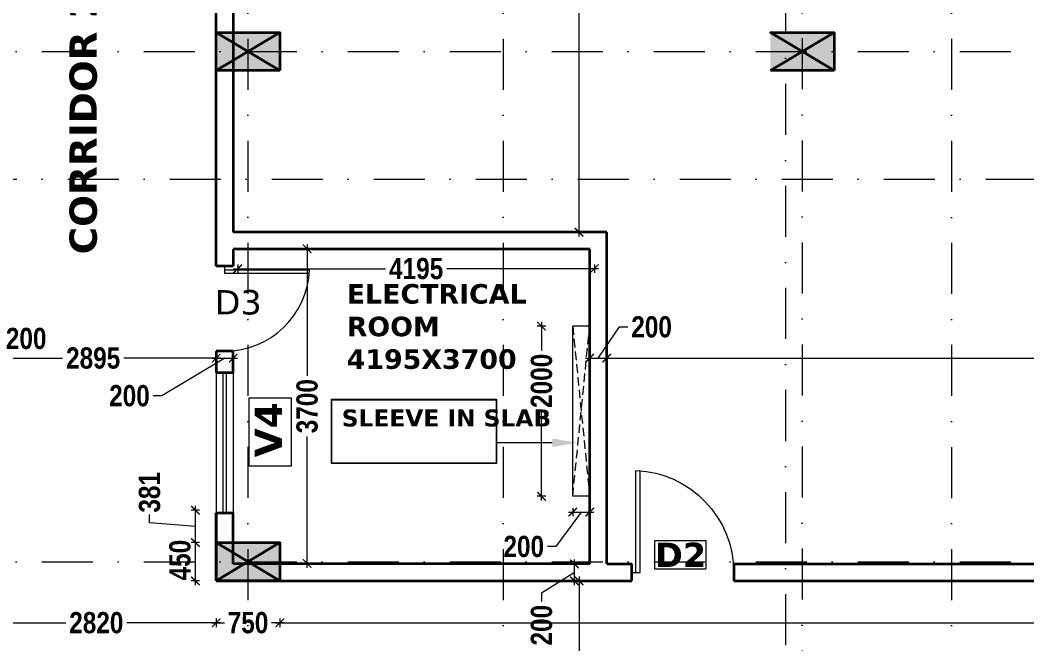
# Model space of a CAD drawing. Header units: millimetres. Extents: x -3092155 to 4513934, y -12317808 to 1850003.
# Drawn here: x -431625 to -419781, y -5524752 to -5517418 of the extents above; entities that cross this region are included whole.
import ezdxf

# ---------------------------------------------------------------- set-up
doc = ezdxf.new("R2010")
doc.units = ezdxf.units.MM
doc.header["$LTSCALE"] = 2
doc.header["$MEASUREMENT"] = 0
doc.header["$PDMODE"] = 34
doc.header["$PDSIZE"] = 500
for name, pattern in [('DASHDOT', [1, 0.5, -0.25, 0, -0.25]), ('DASHED2', [0.375, 0.25, -0.125]), ('HIDDEN', [0.375, 0.25, -0.125])]:
    doc.linetypes.add(name, pattern=pattern)
doc.layers.add('AEROW', color=7, linetype='Continuous', lineweight=15, true_color=0x0d0d0d)
doc.layers.add('DOT', color=7, linetype='DASHED2', lineweight=0, true_color=0x89067c)
for name, color, linetype, lineweight in [('coloumn', 10, 'Continuous', 35), ('D DIM', 250, 'Continuous', 9), ('D2', 10, 'Continuous', 5), ('D3', 10, 'Continuous', 5), ('DOOR', 27, 'Continuous', 5), ('glass', 5, 'Continuous', 15), ('GRID', 251, 'DASHDOT', 5), ('SILL', 74, 'Continuous', 9), ('STAIR', 252, 'Continuous', 9), ('TEXT', 7, 'Continuous', 13), ('VENTI', 162, 'Continuous', 5), ('WAll', 250, 'Continuous', 35)]:
    doc.layers.add(name, color=color, linetype=linetype, lineweight=lineweight)
doc.styles.add('COLOUMNN DIM', font='ARIALNB.TTF', dxfattribs={"height": 550})
doc.styles.add('INNER DIM', font='ARIALNB.TTF', dxfattribs={"height": 250})
doc.styles.add('style2', font='verdana.ttf')
doc.dimstyles.new('external final', dxfattribs={"dimscale": 0, "dimtxt": 250, "dimasz": 100, "dimexe": 50, "dimexo": 50, "dimgap": 50, "dimtad": 0, "dimdec": 0, "dimzin": 0, "dimdsep": 46, "dimtxsty": 'INNER DIM', "dimblk": 'ARCHTICK', "dimcen": 100, "dimdle": 50, "dimclrd": 256, "dimclre": 256, "dimclrt": 256, "dimadec": 0, "dimazin": 0, "dimtfac": 1, "dimtdec": 0, "dimtix": 1, "dimtmove": 1, "dimatfit": 3, "dimfxl": 50, "dimfxlon": 1, "dimtolj": 1, "dimtzin": 0, "dimlwd": -1, "dimlwe": -1, "dimarcsym": 1})
doc.dimstyles.new('INNER DIM', dxfattribs={"dimscale": 0, "dimtxt": 250, "dimasz": 100, "dimexe": 50, "dimexo": 50, "dimgap": 50, "dimtad": 0, "dimdec": 0, "dimzin": 0, "dimdsep": 46, "dimtxsty": 'INNER DIM', "dimblk": 'ARCHTICK', "dimcen": 100, "dimdle": 50, "dimclrd": 256, "dimclre": 256, "dimclrt": 256, "dimadec": 0, "dimazin": 0, "dimtfac": 1, "dimtdec": 0, "dimtix": 1, "dimtmove": 2, "dimatfit": 3, "dimfxl": 50, "dimfxlon": 1, "dimtolj": 1, "dimtzin": 0, "dimlwd": -1, "dimlwe": -1, "dimarcsym": 1})

# ---------------------------------------------------------------- blocks, each defined once
blk = doc.blocks.new('A$C378B1DF0')
at = {"layer": 'DOOR', "ltscale": 0.1}
for p, q in [((1100, 0), (1100, 1196)), ((1150, 0), (1150, 1199)), ((1200, 0), (1100, 0))]:
    blk.add_line(p, q, dxfattribs=at)
blk.add_arc((1200, 0), 1200, 92.388, 180, dxfattribs=at)
blk = doc.blocks.new('_ArchTick')
at = {"color": 0, "linetype": 'ByBlock', "const_width": 0.15}
blk.add_lwpolyline([(-0.5, -0.5), (0.5, 0.5)], dxfattribs=at)
blk = doc.blocks.new('*D341')
at = {"layer": 'D DIM', "ltscale": 100, "transparency": 16777216}
for p, q in [((-428569, -5524454), (-428569, -5524554)), ((-403528, -5524454), (-403528, -5524554)), ((-428619, -5524504), (-416486, -5524504)), ((-403478, -5524504), (-415611, -5524504))]:
    blk.add_line(p, q, dxfattribs=at)
at = {"layer": 'Defpoints', "color": 0, "lineweight": 50, "ltscale": 100, "transparency": 16777216}
for p in [(-428569, -5524061), (-403528, -5524011), (-428569, -5524504)]:
    blk.add_point(p, dxfattribs=at)
at = {"layer": 'D DIM', "ltscale": 100, "transparency": 16777216, "xscale": 100, "yscale": 100, "zscale": 100, "rotation": 180}
blk.add_blockref('_ArchTick', (-428569, -5524504), dxfattribs=at)
at = {"layer": 'D DIM', "ltscale": 100, "transparency": 16777216, "xscale": 100, "yscale": 100, "zscale": 100}
blk.add_blockref('_ArchTick', (-403528, -5524504), dxfattribs=at)
at = {"layer": 'D DIM', "ltscale": 100, "transparency": 16777216, "insert": (-416049, -5524504), "char_height": 250, "attachment_point": 5, "style": 'INNER DIM'}
blk.add_mtext('\\A1;25040', dxfattribs=at)
blk = doc.blocks.new('*D342')
at = {"layer": 'D DIM', "ltscale": 100, "transparency": 16777216}
for p, q in [((-429319, -5524454), (-429319, -5524554)), ((-428569, -5524454), (-428569, -5524554)), ((-429369, -5524504), (-429220, -5524504)), ((-428519, -5524504), (-428668, -5524504))]:
    blk.add_line(p, q, dxfattribs=at)
at = {"layer": 'Defpoints', "color": 0, "lineweight": 50, "ltscale": 100, "transparency": 16777216}
for p in [(-429319, -5524011), (-428569, -5524011), (-429319, -5524504)]:
    blk.add_point(p, dxfattribs=at)
at = {"layer": 'D DIM', "ltscale": 100, "transparency": 16777216, "xscale": 100, "yscale": 100, "zscale": 100, "rotation": 180}
blk.add_blockref('_ArchTick', (-429319, -5524504), dxfattribs=at)
at = {"layer": 'D DIM', "ltscale": 100, "transparency": 16777216, "xscale": 100, "yscale": 100, "zscale": 100}
blk.add_blockref('_ArchTick', (-428569, -5524504), dxfattribs=at)
at = {"layer": 'D DIM', "ltscale": 100, "transparency": 16777216, "insert": (-428944, -5524504), "char_height": 250, "attachment_point": 5, "style": 'INNER DIM'}
blk.add_mtext('\\A1;750', dxfattribs=at)
blk = doc.blocks.new('*D343')
at = {"layer": 'D DIM', "ltscale": 100, "transparency": 16777216}
for p, q in [((-432138, -5524454), (-432138, -5524554)), ((-429319, -5524454), (-429319, -5524554)), ((-432188, -5524504), (-431087, -5524504)), ((-429269, -5524504), (-430371, -5524504))]:
    blk.add_line(p, q, dxfattribs=at)
at = {"layer": 'Defpoints', "color": 0, "lineweight": 50, "ltscale": 100, "transparency": 16777216}
for p in [(-432138, -5524111), (-429319, -5524011), (-432138, -5524504)]:
    blk.add_point(p, dxfattribs=at)
at = {"layer": 'D DIM', "ltscale": 100, "transparency": 16777216, "xscale": 100, "yscale": 100, "zscale": 100, "rotation": 180}
blk.add_blockref('_ArchTick', (-432138, -5524504), dxfattribs=at)
at = {"layer": 'D DIM', "ltscale": 100, "transparency": 16777216, "xscale": 100, "yscale": 100, "zscale": 100}
blk.add_blockref('_ArchTick', (-429319, -5524504), dxfattribs=at)
at = {"layer": 'D DIM', "ltscale": 100, "transparency": 16777216, "insert": (-430729, -5524504), "char_height": 250, "attachment_point": 5, "style": 'INNER DIM'}
blk.add_mtext('\\A1;2820', dxfattribs=at)
blk = doc.blocks.new('*D355')
at = {"layer": 'D DIM', "ltscale": 100, "transparency": 16777216}
for p, q in [((-432314, -5521392), (-431933, -5521162)), ((-431933, -5521162), (-431833, -5521162)), ((-432464, -5521392), (-432164, -5521392)), ((-432414, -5521342), (-432414, -5521442)), ((-432214, -5521342), (-432214, -5521442))]:
    blk.add_line(p, q, dxfattribs=at)
at = {"layer": 'Defpoints', "color": 0, "lineweight": 50, "ltscale": 100, "transparency": 16777216}
for p in [(-432414, -5520611), (-432214, -5520583), (-432214, -5521392)]:
    blk.add_point(p, dxfattribs=at)
at = {"layer": 'D DIM', "ltscale": 100, "transparency": 16777216, "xscale": 100, "yscale": 100, "zscale": 100, "rotation": 180}
blk.add_blockref('_ArchTick', (-432414, -5521392), dxfattribs=at)
at = {"layer": 'D DIM', "ltscale": 100, "transparency": 16777216, "xscale": 100, "yscale": 100, "zscale": 100}
blk.add_blockref('_ArchTick', (-432214, -5521392), dxfattribs=at)
at = {"layer": 'D DIM', "ltscale": 100, "transparency": 16777216, "insert": (-431554, -5521162), "char_height": 250, "attachment_point": 5, "style": 'INNER DIM'}
blk.add_mtext('\\A1;200', dxfattribs=at)
blk = doc.blocks.new('*D356')
at = {"layer": 'D DIM', "ltscale": 100, "transparency": 16777216}
for p, q in [((-432264, -5521392), (-431127, -5521392)), ((-432214, -5521342), (-432214, -5521442)), ((-429268, -5521392), (-430406, -5521392)), ((-429318, -5521342), (-429318, -5521442))]:
    blk.add_line(p, q, dxfattribs=at)
at = {"layer": 'Defpoints', "color": 0, "lineweight": 50, "ltscale": 100, "transparency": 16777216}
for p in [(-429318, -5520411), (-432214, -5520583), (-429318, -5521392)]:
    blk.add_point(p, dxfattribs=at)
at = {"layer": 'D DIM', "ltscale": 100, "transparency": 16777216, "xscale": 100, "yscale": 100, "zscale": 100, "rotation": 180}
blk.add_blockref('_ArchTick', (-432214, -5521392), dxfattribs=at)
at = {"layer": 'D DIM', "ltscale": 100, "transparency": 16777216, "xscale": 100, "yscale": 100, "zscale": 100}
blk.add_blockref('_ArchTick', (-429318, -5521392), dxfattribs=at)
at = {"layer": 'D DIM', "ltscale": 100, "transparency": 16777216, "insert": (-430766, -5521392), "char_height": 250, "attachment_point": 5, "style": 'INNER DIM'}
blk.add_mtext('\\A1;2895', dxfattribs=at)
blk = doc.blocks.new('*D357')
at = {"layer": 'D DIM', "ltscale": 100, "transparency": 16777216}
for p, q in [((-429218, -5521392), (-429960, -5521835)), ((-429368, -5521392), (-429068, -5521392)), ((-429318, -5521342), (-429318, -5521442)), ((-429118, -5521342), (-429118, -5521442)), ((-429960, -5521835), (-430060, -5521835))]:
    blk.add_line(p, q, dxfattribs=at)
at = {"layer": 'Defpoints', "color": 0, "lineweight": 50, "ltscale": 100, "transparency": 16777216}
for p in [(-429118, -5520314), (-429318, -5520411), (-429118, -5521392)]:
    blk.add_point(p, dxfattribs=at)
at = {"layer": 'D DIM', "ltscale": 100, "transparency": 16777216, "xscale": 100, "yscale": 100, "zscale": 100, "rotation": 180}
blk.add_blockref('_ArchTick', (-429318, -5521392), dxfattribs=at)
at = {"layer": 'D DIM', "ltscale": 100, "transparency": 16777216, "xscale": 100, "yscale": 100, "zscale": 100}
blk.add_blockref('_ArchTick', (-429118, -5521392), dxfattribs=at)
at = {"layer": 'D DIM', "ltscale": 100, "transparency": 16777216, "insert": (-430339, -5521835), "char_height": 250, "attachment_point": 5, "style": 'INNER DIM'}
blk.add_mtext('\\A1;200', dxfattribs=at)
blk = doc.blocks.new('*D358')
at = {"layer": 'D DIM', "ltscale": 100, "transparency": 16777216}
for p, q in [((-424824, -5521392), (-424574, -5521025)), ((-424574, -5521025), (-424474, -5521025)), ((-424974, -5521392), (-424674, -5521392)), ((-424924, -5521342), (-424924, -5521442)), ((-424724, -5521342), (-424724, -5521442))]:
    blk.add_line(p, q, dxfattribs=at)
at = {"layer": 'Defpoints', "color": 0, "lineweight": 50, "ltscale": 100, "transparency": 16777216}
for p in [(-424924, -5520591), (-424724, -5520577), (-424724, -5521392)]:
    blk.add_point(p, dxfattribs=at)
at = {"layer": 'D DIM', "ltscale": 100, "transparency": 16777216, "xscale": 100, "yscale": 100, "zscale": 100, "rotation": 180}
blk.add_blockref('_ArchTick', (-424924, -5521392), dxfattribs=at)
at = {"layer": 'D DIM', "ltscale": 100, "transparency": 16777216, "xscale": 100, "yscale": 100, "zscale": 100}
blk.add_blockref('_ArchTick', (-424724, -5521392), dxfattribs=at)
at = {"layer": 'D DIM', "ltscale": 100, "transparency": 16777216, "insert": (-424196, -5521025), "char_height": 250, "attachment_point": 5, "style": 'INNER DIM'}
blk.add_mtext('\\A1;200', dxfattribs=at)
blk = doc.blocks.new('*D359')
at = {"layer": 'D DIM', "ltscale": 100, "transparency": 16777216}
for p, q in [((-424774, -5521392), (-414666, -5521392)), ((-424724, -5521342), (-424724, -5521442)), ((-403678, -5521392), (-413786, -5521392)), ((-403728, -5521342), (-403728, -5521442))]:
    blk.add_line(p, q, dxfattribs=at)
at = {"layer": 'Defpoints', "color": 0, "lineweight": 50, "ltscale": 100, "transparency": 16777216}
for p in [(-403728, -5520490), (-424724, -5520577), (-403728, -5521392)]:
    blk.add_point(p, dxfattribs=at)
at = {"layer": 'D DIM', "ltscale": 100, "transparency": 16777216, "xscale": 100, "yscale": 100, "zscale": 100, "rotation": 180}
blk.add_blockref('_ArchTick', (-424724, -5521392), dxfattribs=at)
at = {"layer": 'D DIM', "ltscale": 100, "transparency": 16777216, "xscale": 100, "yscale": 100, "zscale": 100}
blk.add_blockref('_ArchTick', (-403728, -5521392), dxfattribs=at)
at = {"layer": 'D DIM', "ltscale": 100, "transparency": 16777216, "insert": (-414226, -5521392), "char_height": 250, "attachment_point": 5, "style": 'INNER DIM'}
blk.add_mtext('\\A1;20995', dxfattribs=at)
blk = doc.blocks.new('*D483')
at = {"layer": 'D DIM', "ltscale": 100, "transparency": 16777216}
for p, q in [((-425050, -5523961), (-425050, -5525053)), ((-425100, -5524011), (-425000, -5524011)), ((-425050, -5526861), (-425050, -5525769)), ((-425100, -5526811), (-425000, -5526811))]:
    blk.add_line(p, q, dxfattribs=at)
at = {"layer": 'Defpoints', "color": 0, "lineweight": 50, "ltscale": 100, "transparency": 16777216}
for p in [(-425602, -5524011), (-425050, -5524011), (-425568, -5526811)]:
    blk.add_point(p, dxfattribs=at)
at = {"layer": 'D DIM', "ltscale": 100, "transparency": 16777216, "xscale": 100, "yscale": 100, "zscale": 100}
for p, rotation in [((-425050, -5524011), 90), ((-425050, -5526811), 270)]:
    blk.add_blockref('_ArchTick', p, dxfattribs=dict(at, rotation=rotation))
at = {"layer": 'D DIM', "ltscale": 100, "transparency": 16777216, "insert": (-425050, -5525411), "char_height": 250, "attachment_point": 5, "rotation": 90, "style": 'INNER DIM'}
blk.add_mtext('\\A1;2800', dxfattribs=at)
blk = doc.blocks.new('*D484')
at = {"layer": 'D DIM', "ltscale": 100, "transparency": 16777216}
for p, q in [((-425105, -5524061), (-425105, -5523761)), ((-425155, -5523811), (-425055, -5523811)), ((-425105, -5523911), (-425491, -5524154)), ((-425155, -5524011), (-425055, -5524011)), ((-425491, -5524154), (-425491, -5524254))]:
    blk.add_line(p, q, dxfattribs=at)
at = {"layer": 'Defpoints', "color": 0, "lineweight": 50, "ltscale": 100, "transparency": 16777216}
for p in [(-425642, -5523811), (-425105, -5523811), (-425658, -5524011)]:
    blk.add_point(p, dxfattribs=at)
at = {"layer": 'D DIM', "ltscale": 100, "transparency": 16777216, "xscale": 100, "yscale": 100, "zscale": 100}
for p, rotation in [((-425105, -5523811), 90), ((-425105, -5524011), 270)]:
    blk.add_blockref('_ArchTick', p, dxfattribs=dict(at, rotation=rotation))
at = {"layer": 'D DIM', "ltscale": 100, "transparency": 16777216, "insert": (-425491, -5524532), "char_height": 250, "attachment_point": 5, "rotation": 90, "style": 'INNER DIM'}
blk.add_mtext('\\A1;200', dxfattribs=at)
blk = doc.blocks.new('*D485')
at = {"layer": 'D DIM', "ltscale": 100, "transparency": 16777216}
for p, q in [((-425100, -5511761), (-425000, -5511761)), ((-425050, -5511711), (-425050, -5515481)), ((-425050, -5519961), (-425050, -5516192)), ((-425100, -5519911), (-425000, -5519911))]:
    blk.add_line(p, q, dxfattribs=at)
at = {"layer": 'Defpoints', "color": 0, "lineweight": 50, "ltscale": 100, "transparency": 16777216}
for p in [(-425677, -5511761), (-425050, -5511761), (-425563, -5519911)]:
    blk.add_point(p, dxfattribs=at)
at = {"layer": 'D DIM', "ltscale": 100, "transparency": 16777216, "xscale": 100, "yscale": 100, "zscale": 100}
for p, rotation in [((-425050, -5511761), 90), ((-425050, -5519911), 270)]:
    blk.add_blockref('_ArchTick', p, dxfattribs=dict(at, rotation=rotation))
at = {"layer": 'D DIM', "ltscale": 100, "transparency": 16777216, "insert": (-425050, -5515836), "char_height": 250, "attachment_point": 5, "rotation": 90, "style": 'INNER DIM'}
blk.add_mtext('\\A1;8150', dxfattribs=at)
blk = doc.blocks.new('*D722')
at = {"layer": 'D DIM', "ltscale": 100, "transparency": 16777216}
for p, q in [((-429563, -5524061), (-429563, -5523511)), ((-429513, -5523561), (-429613, -5523561)), ((-429513, -5524011), (-429613, -5524011))]:
    blk.add_line(p, q, dxfattribs=at)
at = {"layer": 'Defpoints', "color": 0, "lineweight": 50, "ltscale": 100, "transparency": 16777216}
for p in [(-429563, -5523561), (-429319, -5523561), (-429319, -5524011)]:
    blk.add_point(p, dxfattribs=at)
at = {"layer": 'D DIM', "ltscale": 100, "transparency": 16777216, "xscale": 100, "yscale": 100, "zscale": 100}
for p, rotation in [((-429563, -5523561), 90), ((-429563, -5524011), 270)]:
    blk.add_blockref('_ArchTick', p, dxfattribs=dict(at, rotation=rotation))
at = {"layer": 'D DIM', "ltscale": 100, "transparency": 16777216, "insert": (-429744, -5523767), "char_height": 250, "attachment_point": 5, "rotation": 90, "style": 'INNER DIM'}
blk.add_mtext('\\A1;450', dxfattribs=at)
blk = doc.blocks.new('*D723')
at = {"layer": 'D DIM', "ltscale": 100, "transparency": 16777216}
for p, q in [((-429563, -5523611), (-429563, -5523130)), ((-430102, -5523330), (-430102, -5523230)), ((-429513, -5523180), (-429613, -5523180)), ((-429563, -5523371), (-430102, -5523330)), ((-429513, -5523561), (-429613, -5523561))]:
    blk.add_line(p, q, dxfattribs=at)
at = {"layer": 'Defpoints', "color": 0, "lineweight": 50, "ltscale": 100, "transparency": 16777216}
for p in [(-429563, -5523180), (-429380, -5523180), (-429319, -5523561)]:
    blk.add_point(p, dxfattribs=at)
at = {"layer": 'D DIM', "ltscale": 100, "transparency": 16777216, "xscale": 100, "yscale": 100, "zscale": 100}
for p, rotation in [((-429563, -5523180), 90), ((-429563, -5523561), 270)]:
    blk.add_blockref('_ArchTick', p, dxfattribs=dict(at, rotation=rotation))
at = {"layer": 'D DIM', "ltscale": 100, "transparency": 16777216, "insert": (-430102, -5522970), "char_height": 250, "attachment_point": 5, "rotation": 90, "style": 'INNER DIM'}
blk.add_mtext('\\A1;381', dxfattribs=at)
blk = doc.blocks.new('*D917')
at = {"layer": 'D DIM', "ltscale": 100, "transparency": 16777216}
for p, q in [((-429064, -5520290), (-429064, -5520390)), ((-424869, -5520290), (-424869, -5520390)), ((-429114, -5520340), (-427328, -5520340)), ((-424819, -5520340), (-426605, -5520340))]:
    blk.add_line(p, q, dxfattribs=at)
at = {"layer": 'Defpoints', "color": 0, "lineweight": 50, "ltscale": 100, "transparency": 16777216}
for p in [(-429064, -5519534), (-424869, -5519534), (-424869, -5520340)]:
    blk.add_point(p, dxfattribs=at)
at = {"layer": 'D DIM', "ltscale": 100, "transparency": 16777216, "xscale": 100, "yscale": 100, "zscale": 100, "rotation": 180}
blk.add_blockref('_ArchTick', (-429064, -5520340), dxfattribs=at)
at = {"layer": 'D DIM', "ltscale": 100, "transparency": 16777216, "xscale": 100, "yscale": 100, "zscale": 100}
blk.add_blockref('_ArchTick', (-424869, -5520340), dxfattribs=at)
at = {"layer": 'D DIM', "ltscale": 100, "transparency": 16777216, "insert": (-426966, -5520340), "char_height": 250, "attachment_point": 5, "style": 'INNER DIM'}
blk.add_mtext('\\A1;4195', dxfattribs=at)
blk = doc.blocks.new('*D918')
at = {"layer": 'D DIM', "ltscale": 100, "transparency": 16777216}
for p, q in [((-428248, -5520057), (-428248, -5521601)), ((-428248, -5520107), (-428298, -5520107)), ((-428248, -5523857), (-428248, -5522313)), ((-428198, -5523807), (-428298, -5523807))]:
    blk.add_line(p, q, dxfattribs=at)
at = {"layer": 'Defpoints', "color": 0, "lineweight": 50, "ltscale": 100, "transparency": 16777216}
for p in [(-428248, -5520107), (-428248, -5523807), (-425087, -5523807)]:
    blk.add_point(p, dxfattribs=at)
at = {"layer": 'D DIM', "ltscale": 100, "transparency": 16777216, "xscale": 100, "yscale": 100, "zscale": 100}
for p, rotation in [((-428248, -5520107), 90), ((-428248, -5523807), 270)]:
    blk.add_blockref('_ArchTick', p, dxfattribs=dict(at, rotation=rotation))
at = {"layer": 'D DIM', "ltscale": 100, "transparency": 16777216, "insert": (-428248, -5521957), "char_height": 250, "attachment_point": 5, "rotation": 90, "style": 'INNER DIM'}
blk.add_mtext('\\A1;3700', dxfattribs=at)
blk = doc.blocks.new('*D959')
at = {"layer": 'D DIM', "ltscale": 100, "transparency": 16777216}
for p, q in [((-425441, -5521017), (-425541, -5521017)), ((-425491, -5520967), (-425491, -5521301)), ((-425491, -5523067), (-425491, -5522017)), ((-425441, -5523017), (-425541, -5523017))]:
    blk.add_line(p, q, dxfattribs=at)
at = {"layer": 'Defpoints', "color": 0, "lineweight": 50, "ltscale": 100, "transparency": 16777216}
for p in [(-425124, -5521017), (-425491, -5523017), (-425124, -5523017)]:
    blk.add_point(p, dxfattribs=at)
at = {"layer": 'D DIM', "ltscale": 100, "transparency": 16777216, "xscale": 100, "yscale": 100, "zscale": 100}
for p, rotation in [((-425491, -5521017), 90), ((-425491, -5523017), 270)]:
    blk.add_blockref('_ArchTick', p, dxfattribs=dict(at, rotation=rotation))
at = {"layer": 'D DIM', "ltscale": 100, "transparency": 16777216, "insert": (-425491, -5521659), "char_height": 250, "attachment_point": 5, "rotation": 90, "style": 'INNER DIM'}
blk.add_mtext('\\A1;2000', dxfattribs=at)
blk = doc.blocks.new('*D960')
at = {"layer": 'D DIM', "ltscale": 100, "transparency": 16777216}
for p, q in [((-425124, -5523152), (-425124, -5523252)), ((-424924, -5523152), (-424924, -5523252)), ((-425024, -5523202), (-425321, -5523608)), ((-425174, -5523202), (-424874, -5523202)), ((-425321, -5523608), (-425421, -5523608))]:
    blk.add_line(p, q, dxfattribs=at)
at = {"layer": 'Defpoints', "color": 0, "lineweight": 50, "ltscale": 100, "transparency": 16777216}
for p in [(-425124, -5523017), (-424924, -5523017), (-424924, -5523202)]:
    blk.add_point(p, dxfattribs=at)
at = {"layer": 'D DIM', "ltscale": 100, "transparency": 16777216, "xscale": 100, "yscale": 100, "zscale": 100, "rotation": 180}
blk.add_blockref('_ArchTick', (-425124, -5523202), dxfattribs=at)
at = {"layer": 'D DIM', "ltscale": 100, "transparency": 16777216, "xscale": 100, "yscale": 100, "zscale": 100}
blk.add_blockref('_ArchTick', (-424924, -5523202), dxfattribs=at)
at = {"layer": 'D DIM', "ltscale": 100, "transparency": 16777216, "insert": (-425700, -5523608), "char_height": 250, "attachment_point": 5, "style": 'INNER DIM'}
blk.add_mtext('\\A1;200', dxfattribs=at)
blk = doc.blocks.new('*D1041')
at = {"layer": 'D DIM', "ltscale": 100, "transparency": 16777216}
for p, q in [((-422522, -5502781), (-422360, -5501710)), ((-422360, -5501710), (-422260, -5501710)), ((-422374, -5502781), (-422669, -5502781)), ((-422619, -5502831), (-422619, -5502731)), ((-422424, -5502781), (-422424, -5502731))]:
    blk.add_line(p, q, dxfattribs=at)
at = {"layer": 'Defpoints', "color": 0, "lineweight": 50, "ltscale": 100, "transparency": 16777216}
for p in [(-422619, -5502781), (-422424, -5502781), (-422619, -7684899)]:
    blk.add_point(p, dxfattribs=at)
at = {"layer": 'D DIM', "ltscale": 100, "transparency": 16777216, "xscale": 100, "yscale": 100, "zscale": 100, "rotation": 180}
blk.add_blockref('_ArchTick', (-422619, -5502781), dxfattribs=at)
at = {"layer": 'D DIM', "ltscale": 100, "transparency": 16777216, "xscale": 100, "yscale": 100, "zscale": 100}
blk.add_blockref('_ArchTick', (-422424, -5502781), dxfattribs=at)
at = {"layer": 'D DIM', "ltscale": 100, "transparency": 16777216, "insert": (-421719, -5501710), "char_height": 550, "attachment_point": 5, "style": 'COLOUMNN DIM'}
blk.add_mtext('\\A1;195', dxfattribs=at)
blk = doc.blocks.new('*D1042')
at = {"layer": 'D DIM', "ltscale": 100, "transparency": 16777216}
for p, q in [((-425994, -7684899), (-425011, -7684899)), ((-425944, -7684849), (-425944, -7684949)), ((-422569, -7684899), (-423552, -7684899)), ((-422619, -7684899), (-422619, -7684949))]:
    blk.add_line(p, q, dxfattribs=at)
at = {"layer": 'Defpoints', "color": 0, "lineweight": 50, "ltscale": 100, "transparency": 16777216}
for p in [(-425944, -5502781), (-425944, -7684899), (-422619, -7684899)]:
    blk.add_point(p, dxfattribs=at)
at = {"layer": 'D DIM', "ltscale": 100, "transparency": 16777216, "xscale": 100, "yscale": 100, "zscale": 100, "rotation": 180}
blk.add_blockref('_ArchTick', (-425944, -7684899), dxfattribs=at)
at = {"layer": 'D DIM', "ltscale": 100, "transparency": 16777216, "xscale": 100, "yscale": 100, "zscale": 100}
blk.add_blockref('_ArchTick', (-422619, -7684899), dxfattribs=at)
at = {"layer": 'D DIM', "ltscale": 100, "transparency": 16777216, "insert": (-424282, -7684899), "char_height": 550, "attachment_point": 5, "style": 'COLOUMNN DIM'}
blk.add_mtext('\\A1;3325', dxfattribs=at)
blk = doc.blocks.new('S.F')
at = {"layer": 'coloumn', "ltscale": 100}
for points in [[(57100, -5826206), (57100, -5825756), (56350, -5825756), (56350, -5826206)], [(63621, -5826206), (63621, -5825756), (62871, -5825756), (62871, -5826206)], [(57100, -5832206), (57100, -5831756), (56350, -5831756), (56350, -5832206)]]:
    blk.add_hatch(color=256, dxfattribs=at).paths.add_polyline_path(points)
for p, q in [((56350, -5826206), (56350, -5825756)), ((56350, -5825756), (57100, -5825756)), ((57100, -5825756), (57100, -5826206)), ((63621, -5825756), (63621, -5826206)), ((57100, -5826206), (56350, -5826206)), ((63621, -5826206), (62871, -5826206)), ((56350, -5832206), (56350, -5831756)), ((56350, -5831756), (57100, -5831756)), ((57100, -5831756), (57100, -5832206)), ((57100, -5832206), (56350, -5832206))]:
    blk.add_line(p, q, dxfattribs=at)
for points in [[(57100, -5826206), (56350, -5825756), (57100, -5825756), (56350, -5826206)], [(63621, -5826206), (62871, -5825756), (63621, -5825756), (62871, -5826206)], [(57100, -5832206), (56350, -5831756), (57100, -5831756), (56350, -5832206)]]:
    blk.add_lwpolyline(points, dxfattribs=at)

msp = doc.modelspace()

# ---------------------------------------------------------------- linework, layer by layer
at = {"layer": 'AEROW', "ltscale": 100}
for points in [[(-427963.9, -5521875.7), (-426019.4, -5521875.7), (-426019.4, -5522632.7), (-427963.9, -5522632.7)], [(-427958.9, -5521880.7), (-426024.4, -5521880.7), (-426024.4, -5522627.7), (-427958.9, -5522627.7)]]:
    msp.add_lwpolyline(points, close=True, dxfattribs=at)
msp.add_lwpolyline([(-425364.4, -5522387.2), (-426019.4, -5522387.2)], dxfattribs=at)
msp.add_solid([(-425364.4, -5522337.2), (-425064.4, -5522387.2), (-425364.4, -5522437.2)], dxfattribs=at)
at = {"layer": 'D2', "ltscale": 0.1}
msp.add_lwpolyline([(-424156.2, -5523534.9), (-423557.4, -5523534.9), (-423557.4, -5523873), (-424156.2, -5523873)], close=True, dxfattribs=at)
at = {"layer": 'DOOR', "ltscale": 0.1}
for p, q in [((-429219.3, -5520311.2), (-429219.3, -5520394.5)), ((-429219.3, -5520352.9), (-428220.2, -5520352.9)), ((-429219.3, -5520394.5), (-428222.8, -5520394.5))]:
    msp.add_line(p, q, dxfattribs=at)
msp.add_arc((-429219.3, -5520311.2), 1000, 270, 357.61198, dxfattribs=at)
at = {"layer": 'DOT', "linetype": 'Continuous', "lineweight": 5, "ltscale": 400}
for p, q in [((-425124.3, -5523016.9), (-425124.3, -5521016.9)), ((-424924.3, -5521016.9), (-425124.3, -5521016.9)), ((-424924.3, -5523016.9), (-425124.3, -5523016.9))]:
    msp.add_line(p, q, dxfattribs=at)
at = {"layer": 'glass', "ltscale": 100}
for p, q in [((-429239.3, -5521561.2), (-429239.3, -5523211.2)), ((-429199.3, -5521561.2), (-429199.3, -5523211.2))]:
    msp.add_line(p, q, dxfattribs=at)
at = {"layer": 'GRID', "color": 5, "ltscale": 600}
for p, q in [((-428944.4, -5499634.4), (-428944.4, -5584428.2)), ((-425943.9, -5499634.4), (-425943.9, -5584428.2)), ((-422423.9, -5499629.5), (-422423.9, -5584428.2)), ((-420666.6, -5499635.3), (-420666.6, -5584427.2)), ((-422619.4, -5502565), (-422619.4, -5581497.4))]:
    msp.add_line(p, q, dxfattribs=at)
at = {"layer": 'GRID', "color": 6, "ltscale": 600}
for p, q in [((-460173.8, -5517786.2), (-367334.4, -5517786.2)), ((-461068.2, -5519286.2), (-366440.7, -5519286.2)), ((-460173.8, -5523786.2), (-367334.4, -5523786.2))]:
    msp.add_line(p, q, dxfattribs=at)
at = {"layer": 'SILL', "ltscale": 100}
for p, q in [((-429319.3, -5521561.2), (-429319.3, -5523211.2)), ((-429119.3, -5521561.2), (-429119.3, -5523211.2))]:
    msp.add_line(p, q, dxfattribs=at)
at = {"layer": 'STAIR', "linetype": 'HIDDEN', "ltscale": 200}
for p, q in [((-425124.3, -5521016.9), (-424924.3, -5523016.9)), ((-425124.3, -5523016.9), (-424924.3, -5521016.9))]:
    msp.add_line(p, q, dxfattribs=at)
at = {"layer": 'VENTI', "ltscale": 0.1}
msp.add_lwpolyline([(-428931.5, -5522661.3), (-428931.5, -5521859.7), (-428437.4, -5521859.7), (-428437.4, -5522661.3)], close=True, dxfattribs=at)
at = {"layer": 'WAll', "ltscale": 100}
for p, q in [((-429319.3, -5520311.2), (-429319.3, -5511761.2)), ((-429119.3, -5511761.2), (-429119.3, -5519911.2)), ((-424724.3, -5519911.2), (-429119.3, -5519911.2)), ((-424724.3, -5523811.2), (-424724.3, -5519911.2)), ((-429119.3, -5520111.2), (-429119.3, -5520311.2)), ((-424924.3, -5520111.2), (-429119.3, -5520111.2)), ((-424924.3, -5523811.2), (-424924.3, -5520111.2)), ((-429119.3, -5520311.2), (-429319.3, -5520311.2)), ((-429319.3, -5521311.2), (-429319.3, -5521561.2)), ((-429119.3, -5521311.2), (-429319.3, -5521311.2)), ((-429119.3, -5521561.2), (-429119.3, -5521311.2)), ((-429319.3, -5521411.2), (-429319.3, -5521561.2)), ((-429319.3, -5521561.2), (-429119.3, -5521561.2)), ((-429319.3, -5524011.2), (-429319.3, -5523211.2)), ((-429319.3, -5523211.2), (-429319.3, -5524011.2)), ((-429319.3, -5523211.2), (-429319.3, -5524011.2)), ((-429319.3, -5523211.2), (-429119.3, -5523211.2)), ((-429119.3, -5523811.2), (-429119.3, -5523211.2)), ((-424924.3, -5523811.2), (-429119.3, -5523811.2)), ((-424724.3, -5523811.2), (-424430.6, -5523811.2)), ((-424430.6, -5524011.2), (-424430.6, -5523811.2)), ((-423230.2, -5523811.2), (-403529.3, -5523811.2)), ((-423230.2, -5523811.2), (-423230.2, -5524011.2)), ((-429319.3, -5524011.2), (-424430.6, -5524011.2)), ((-423230.2, -5524011.2), (-403529.3, -5524011.2))]:
    msp.add_line(p, q, dxfattribs=at)

# ---------------------------------------------------------------- block references
at = {"layer": 'coloumn'}
msp.add_blockref('S.F', (-485670.2, 308195), dxfattribs=at)
at = {"layer": 'DOOR', "ltscale": 100, "xscale": -1}
msp.add_blockref('A$C378B1DF0', (-423230.2, -5523911.2), dxfattribs=at)

# ---------------------------------------------------------------- texts
at = {"layer": 'D2', "ltscale": 0.1, "insert": (-423855, -5523705.1), "char_height": 287, "attachment_point": 5, "style": 'style2'}
msp.add_mtext('\\pt3157;{\\fVerdana|b1|i0|c0|p34;D2}', dxfattribs=at)
at = {"layer": 'D3', "style": 'style2'}
msp.add_text('D3', height=287, dxfattribs=at).set_placement((-429336.3, -5520878.7))
at = {"layer": 'TEXT', "ltscale": 0.1, "insert": (-430880.7, -5517068.8), "char_height": 250, "attachment_point": 5, "rotation": 90, "style": 'style2'}
msp.add_mtext('{\\fVerdana|b1|i0|c0|p34;\\H1.2857x;CORRIDOR 2820 MM WD.\\H0.77778x;  }', dxfattribs=at)
at = {"layer": 'TEXT', "ltscale": 100, "style": 'style2'}
for s, insert, char_height, width, attachment_point in [('{\\fVerdana|b1|i0|c0|p34;ELECTRICAL ROOM 4195X3700}', (-427783, -5521522.4), 230, 1958.63, 7), ('{\\fVerdana|b1|i0|c0|p34;SLEEVE IN SLAB}', (-427841.4, -5521995.7), 200, 2420.118, 1)]:
    msp.add_mtext(s, dxfattribs=dict(at, insert=insert, char_height=char_height, width=width, attachment_point=attachment_point))
at = {"layer": 'VENTI', "ltscale": 0.1, "insert": (-428704, -5522234.8), "char_height": 320, "attachment_point": 5, "rotation": 90, "style": 'style2'}
msp.add_mtext('\\pt3520;{\\fVerdana|b1|i0|c0|p34;V4}', dxfattribs=at)

# ---------------------------------------------------------------- dimensions: what is measured, and where the dimension line sits
at = {"layer": 'D DIM', "ltscale": 100}
for base, p1, p2, override, picture, middle in [((-422619.3506, -5502780.8904), (-422423.9483, -5502780.8904), (-422619.3506, -7684899.1732), {"dimscale": 1, "dimtxsty": 'COLOUMNN DIM'}, '*D1041', (-422209.6417, -5501710.1968)), ((-429118.5, -5521392.5), (-429318.5, -5520411.2), (-429118.5, -5520313.9), {"dimscale": 1}, '*D357', (-430110.2, -5521835.1)), ((-432214.3, -5521392.5), (-432413.9, -5520611.2), (-432214.3, -5520583.4), {"dimscale": 1}, '*D355', (-431782.6, -5521162.1)), ((-424723.9, -5521392.5), (-424923.9, -5520591.4), (-424723.9, -5520576.5), {"dimscale": 1}, '*D358', (-424423.9, -5521025.5)), ((-424924.3, -5523202.2), (-425123.9, -5523016.9), (-424924.3, -5523016.9), {"dimscale": 1}, '*D960', (-425471.5, -5523607.7))]:
    dim = msp.add_linear_dim(base=base, p1=p1, p2=p2, dimstyle='external final', override=override, dxfattribs=at)
    dim.commit()
    dim.dimension.update_dxf_attribs({"geometry": picture, "text_midpoint": middle, "dimtype": 160})
for base, p1, p2, dimstyle, override, picture, middle in [((-425943.9483, -7684899.1732), (-422619.3506, -7684899.1732), (-425943.9483, -5502780.8904), 'external final', {"dimscale": 1, "dimtxsty": 'COLOUMNN DIM'}, '*D1042', (-424281.6495, -7684899.1732)), ((-424869, -5520339.7), (-429063.6, -5519534), (-424869, -5519534), 'INNER DIM', {"dimscale": 1}, '*D917', (-426966.3, -5520339.7)), ((-403728.5, -5521392.5), (-424723.9, -5520576.5), (-403728.5, -5520490), 'external final', {"dimscale": 1}, '*D359', (-414226.2, -5521392.5)), ((-432138.5, -5524503.7), (-429318.9, -5524011.2), (-432138.5, -5524111.5), 'external final', {"dimscale": 1}, '*D343', (-430728.7, -5524503.7)), ((-429318.9, -5524503.7), (-428568.9, -5524011.2), (-429318.9, -5524011.2), 'external final', {"dimscale": 1}, '*D342', (-428943.9, -5524503.7)), ((-428568.9, -5524503.7), (-403528.5, -5524011.2), (-428568.9, -5524061.2), 'external final', {"dimscale": 1}, '*D341', (-416048.7, -5524503.7))]:
    dim = msp.add_linear_dim(base=base, p1=p1, p2=p2, dimstyle=dimstyle, override=override, dxfattribs=at)
    dim.commit()
    dim.dimension.update_dxf_attribs({"geometry": picture, "text_midpoint": middle})
for base, p1, p2, dimstyle, picture, middle in [((-425049.8, -5511761.2), (-425563.2, -5519911.2), (-425677.4, -5511761.2), 'external final', '*D485', (-425049.8, -5515836.2)), ((-428247.6, -5523807.2), (-428247.6, -5520107.2), (-425086.6, -5523807.2), 'INNER DIM', '*D918', (-428247.6, -5521957.2)), ((-425049.8, -5524011.2), (-425568.5, -5526811.2), (-425602.2, -5524011.2), 'external final', '*D483', (-425049.8, -5525411.2))]:
    dim = msp.add_linear_dim(base=base, p1=p1, p2=p2, angle=90, dimstyle=dimstyle, override={"dimscale": 1}, dxfattribs=at)
    dim.commit()
    dim.dimension.update_dxf_attribs({"geometry": picture, "text_midpoint": middle})
dim = msp.add_linear_dim(base=(-429318.5, -5521392.5), p1=(-432214.3, -5520583.4), p2=(-429318.5, -5520411.2), text='2895', dimstyle='external final', override={"dimscale": 1}, dxfattribs=at)
dim.commit()
dim.dimension.update_dxf_attribs({"geometry": '*D356', "text_midpoint": (-430766.4, -5521392.5)})
for base, p1, p2, picture, middle in [((-425491.4, -5523016.9), (-425123.9, -5521016.9), (-425124.3, -5523016.9), '*D959', (-425491.4, -5521658.9)), ((-429563.3, -5523179.9), (-429318.9, -5523561.2), (-429380.3, -5523179.9), '*D723', (-430101.8, -5523179.9)), ((-429563.3, -5523561.2), (-429318.9, -5524011.2), (-429318.9, -5523561.2), '*D722', (-429744, -5523766.9)), ((-425105.1, -5523811.2), (-425657.5, -5524011.2), (-425642.2, -5523811.2), '*D484', (-425491.3, -5524304.1))]:
    dim = msp.add_linear_dim(base=base, p1=p1, p2=p2, angle=90, dimstyle='external final', override={"dimscale": 1}, dxfattribs=at)
    dim.commit()
    dim.dimension.update_dxf_attribs({"geometry": picture, "text_midpoint": middle, "dimtype": 160})

doc.saveas('drawing.dxf')
